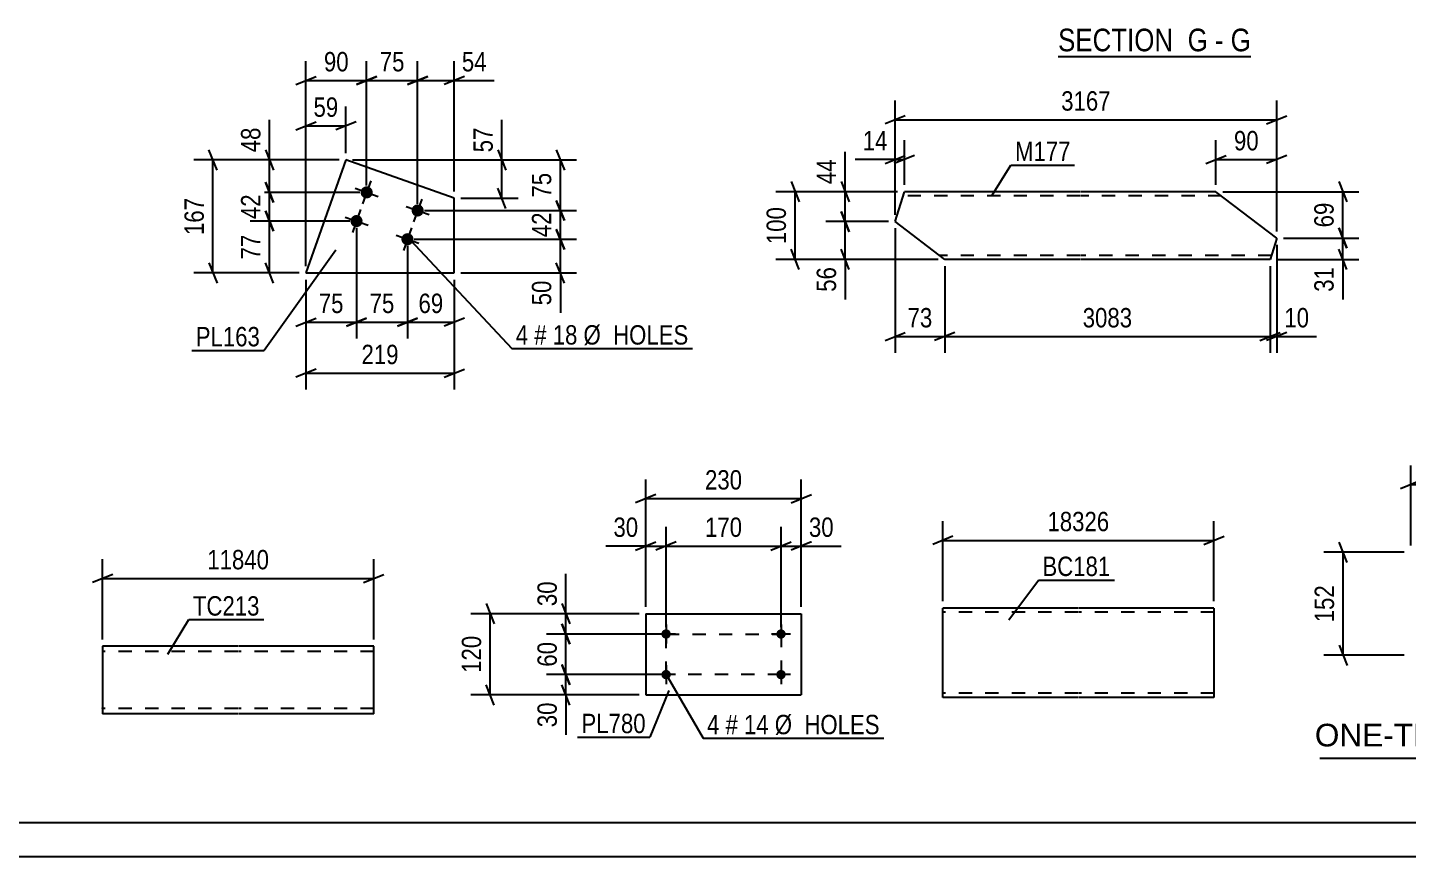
# Model space of a CAD drawing. Header units: millimetres. Extents: x 0 to 841, y 0 to 594.
# Drawn here: x 211.9 to 415.9, y 0 to 122.5 of the extents above; entities that cross this region are included whole.
import ezdxf

# ---------------------------------------------------------------- set-up
doc = ezdxf.new("R2010")
doc.units = ezdxf.units.MM
doc.linetypes.add('DXK_LINE_DOT2', pattern=[3.9198, 1.9599, -1.9599])
doc.styles.add('Arial', font='ARIAL.TTF', dxfattribs={"height": 0.2})
doc.styles.add('Arial Narrow', font='ARIALN.TTF', dxfattribs={"height": 0.2})

# ---------------------------------------------------------------- blocks, each defined once
blk = doc.blocks.new('Unknown-103610369-1133')
at = {"color": 5, "linetype": 'Continuous'}
for p, q in [((5, 5), (836, 5)), ((0, 0), (841, 0))]:
    blk.add_line(p, q, dxfattribs=at)
blk = doc.blocks.new('Unknown-103610369-17 - 29292')
at = {"color": 6, "linetype": 'Continuous'}
blk.add_line((364.27, 118.22), (392.77, 118.22), dxfattribs=at)
at = {"color": 0, "linetype": 'Continuous'}
for points in [[(382.38, 118.97), (382.38, 122.47), (364.27, 122.47), (364.27, 118.97)], [(386.41, 118.97), (386.41, 122.47), (383.43, 122.47), (383.43, 118.97)], [(388.74, 118.97), (388.74, 122.47), (387.46, 122.47), (387.46, 118.97)], [(392.77, 118.97), (392.77, 122.47), (389.79, 122.47), (389.79, 118.97)]]:
    blk.add_wipeout(points, dxfattribs=at)
at = {"color": 7, "linetype": 'Continuous', "style": 'Arial Narrow'}
for s, p in [('SECTION ', (364.27, 118.97)), ('G', (383.43, 118.97)), ('-', (387.46, 118.97)), ('G', (389.79, 118.97))]:
    blk.add_text(s, height=3.34, dxfattribs=at).set_placement(p)
blk = doc.blocks.new('Part-103610369-31522 - 31521')
at = {"color": 2, "linetype": 'Continuous'}
for p, q in [((242.96, 31.07), (222.96, 31.07)), ((222.96, 31.07), (222.96, 21.07)), ((263.06, 31.07), (243.06, 31.07)), ((263.06, 21.07), (263.06, 31.07)), ((242.96, 21.07), (222.96, 21.07)), ((263.06, 21.07), (243.06, 21.07))]:
    blk.add_line(p, q, dxfattribs=at)
at = {"color": 7, "linetype": 'DXK_LINE_DOT2'}
for p, q in [((242.96, 30.27), (222.96, 30.27)), ((263.06, 30.27), (243.06, 30.27)), ((222.96, 21.87), (222.96, 21.93)), ((242.96, 21.87), (222.96, 21.87)), ((263.06, 21.87), (243.06, 21.87)), ((263.06, 21.87), (263.06, 21.93))]:
    blk.add_line(p, q, dxfattribs=at)
blk = doc.blocks.new('Part-103610369-31494 - 31493')
at = {"color": 2, "linetype": 'Continuous'}
for p, q in [((340.17, 93.81), (341.54, 98.21)), ((367.51, 98.21), (341.54, 98.21)), ((387.61, 98.21), (367.61, 98.21)), ((396.6, 91.36), (387.61, 98.21)), ((347.51, 88.21), (340.17, 93.81)), ((396.6, 91.36), (395.62, 88.21)), ((367.51, 88.21), (347.51, 88.21)), ((395.62, 88.21), (367.61, 88.21))]:
    blk.add_line(p, q, dxfattribs=at)
at = {"color": 7, "linetype": 'DXK_LINE_DOT2'}
for p, q in [((367.51, 97.61), (341.35, 97.61)), ((388.4, 97.61), (367.61, 97.61)), ((367.51, 88.81), (346.72, 88.81)), ((395.81, 88.81), (367.61, 88.81))]:
    blk.add_line(p, q, dxfattribs=at)
blk = doc.blocks.new('Part-103610369-31729 - 31728')
at = {"color": 2, "linetype": 'Continuous'}
for p, q in [((303.29, 35.86), (303.29, 23.86)), ((303.29, 35.86), (326.29, 35.86)), ((326.29, 35.86), (326.29, 23.86)), ((303.29, 23.86), (326.29, 23.86))]:
    blk.add_line(p, q, dxfattribs=at)
blk = doc.blocks.new('Bolt-103610369-31730 - 31728')
at = {"linetype": 'Continuous'}
for points in [[(306.29, 32.16, -1), (306.29, 33.56, -1)], [(323.29, 32.16, -1), (323.29, 33.56, -1)], [(306.29, 26.16, -1), (306.29, 27.56, -1)], [(323.29, 26.16, -1), (323.29, 27.56, -1)]]:
    blk.add_hatch(color=1, dxfattribs=at).paths.add_polyline_path(points)
at = {"color": 1, "linetype": 'Continuous'}
for p, q in [((307.69, 32.86), (304.89, 32.86)), ((306.29, 34.26), (306.29, 31.46)), ((324.69, 32.86), (321.89, 32.86)), ((323.29, 34.26), (323.29, 31.46)), ((307.69, 26.86), (304.89, 26.86)), ((306.29, 28.26), (306.29, 25.46)), ((324.69, 26.86), (321.89, 26.86)), ((323.29, 28.26), (323.29, 25.46))]:
    blk.add_line(p, q, dxfattribs=at)
blk = doc.blocks.new('Part-103610369-31750 - 31749')
at = {"color": 2, "linetype": 'Continuous'}
for p, q in [((367.22, 36.7), (347.22, 36.7)), ((347.22, 23.59), (347.22, 36.7)), ((387.32, 36.7), (367.32, 36.7)), ((387.32, 36.7), (387.32, 23.5)), ((347.22, 23.5), (347.22, 23.59)), ((367.22, 23.5), (347.22, 23.5)), ((387.32, 23.5), (367.32, 23.5))]:
    blk.add_line(p, q, dxfattribs=at)
at = {"color": 7, "linetype": 'DXK_LINE_DOT2'}
for p, q in [((367.22, 36.1), (347.22, 36.1)), ((387.32, 36.1), (367.32, 36.1)), ((387.32, 36.61), (387.32, 36.7)), ((347.22, 24.1), (347.22, 24.15)), ((367.22, 24.1), (347.22, 24.1)), ((387.32, 24.1), (367.32, 24.1)), ((387.32, 24.1), (387.32, 24.15))]:
    blk.add_line(p, q, dxfattribs=at)
blk = doc.blocks.new('Part-103610369-31759 - 31758')
at = {"color": 2, "linetype": 'Continuous'}
for p, q in [((258.94, 102.92), (253.02, 86.21)), ((274.96, 97.24), (258.94, 102.92)), ((274.96, 86.21), (274.96, 97.24)), ((253.02, 86.21), (274.96, 86.21))]:
    blk.add_line(p, q, dxfattribs=at)
blk = doc.blocks.new('Bolt-103610369-31760 - 31758')
at = {"linetype": 'Continuous'}
for points in [[(262.86, 97.82, -1), (261.16, 98.42, -1)], [(270.4, 95.14, -1), (268.7, 95.75, -1)], [(261.36, 93.58, -1), (259.66, 94.18, -1)], [(268.9, 90.9, -1), (267.2, 91.5, -1)]]:
    blk.add_hatch(color=1, dxfattribs=at).paths.add_polyline_path(points)
at = {"color": 1, "linetype": 'Continuous'}
for p, q in [((260.32, 98.72), (263.71, 97.52)), ((262.61, 99.81), (261.41, 96.42)), ((267.86, 96.05), (271.25, 94.84)), ((270.15, 97.14), (268.95, 93.75)), ((258.81, 94.48), (262.21, 93.27)), ((261.11, 95.57), (259.91, 92.18)), ((268.65, 92.9), (267.45, 89.51)), ((266.35, 91.8), (269.75, 90.6))]:
    blk.add_line(p, q, dxfattribs=at)
blk = doc.blocks.new('Rectangle-103610369-34494 - 31728')
at = {"color": 1, "linetype": 'DXK_LINE_DOT2'}
blk.add_lwpolyline([(306.29, 32.86), (323.29, 32.86), (323.29, 26.86), (306.29, 26.86), (306.29, 32.86)], close=True, dxfattribs=at)
blk = doc.blocks.new('StraightDimension-103610369-31880 - 31521')
at = {"color": 7, "linetype": 'Continuous'}
for p, q in [((222.96, 32.07), (222.96, 43.92)), ((263.06, 32.07), (263.06, 43.92)), ((224.46, 41.67), (221.46, 40.47)), ((222.96, 41.07), (263.06, 41.07)), ((261.56, 40.47), (264.56, 41.67))]:
    blk.add_line(p, q, dxfattribs=at)
at = {"color": 0}
blk.add_wipeout([(248.18, 41.82), (248.18, 46.02), (237.84, 46.02), (237.84, 41.82)], dxfattribs=at)
at = {"color": 3, "style": 'Arial Narrow'}
blk.add_text('11840', height=2.863, dxfattribs=at).set_placement((238.44, 42.42))
blk = doc.blocks.new('StraightDimension-103610369-31932 - 31551')
at = {"color": 7, "linetype": 'Continuous'}
for p, q in [((415.43, 44.93), (403.58, 44.93)), ((407.03, 43.43), (405.83, 46.43)), ((406.43, 29.73), (406.43, 44.93)), ((405.83, 31.23), (407.03, 28.23)), ((415.43, 29.73), (403.58, 29.73))]:
    blk.add_line(p, q, dxfattribs=at)
at = {"color": 0}
blk.add_wipeout([(405.68, 40.67), (401.48, 40.67), (401.48, 33.99), (405.68, 33.99)], dxfattribs=at)
at = {"color": 3, "style": 'Arial Narrow'}
blk.add_text('152', height=2.863, rotation=90.0002, dxfattribs=at).set_placement((405.08, 34.59))
blk = doc.blocks.new('StraightDimension-103610369-31936 - 31551')
at = {"color": 7, "linetype": 'Continuous'}
for p, q in [((416.43, 45.93), (416.43, 57.78)), ((438.38, 45.93), (438.38, 57.78)), ((417.93, 55.53), (414.93, 54.33)), ((436.88, 54.33), (439.88, 55.53)), ((416.43, 54.93), (438.38, 54.93))]:
    blk.add_line(p, q, dxfattribs=at)
at = {"color": 0}
blk.add_wipeout([(430.75, 55.68), (430.75, 59.88), (424.06, 59.88), (424.06, 55.68)], dxfattribs=at)
at = {"color": 3, "style": 'Arial Narrow'}
blk.add_text('219', height=2.863, dxfattribs=at).set_placement((424.66, 56.28))
blk = doc.blocks.new('StraightDimension-103610369-31816 - 31493')
at = {"color": 7, "linetype": 'Continuous'}
for p, q in [((340.17, 94.81), (340.17, 105.83)), ((341.54, 99.21), (341.54, 105.83)), ((338.67, 102.38), (341.67, 103.58)), ((343.04, 103.58), (340.04, 102.38)), ((340.17, 102.98), (341.54, 102.98))]:
    blk.add_line(p, q, dxfattribs=at)
at = {"color": 0}
blk.add_wipeout([(339.64, 103.73), (339.64, 107.93), (334.78, 107.93), (334.78, 103.73)], dxfattribs=at)
at = {"color": 7, "linetype": 'Continuous'}
blk.add_line((340.17, 102.98), (334.26, 102.98), dxfattribs=at)
blk.add_line((340.17, 102.98), (334.26, 102.98), dxfattribs=at)
at = {"color": 3, "style": 'Arial Narrow'}
blk.add_text('14', height=2.863, dxfattribs=at).set_placement((335.38, 104.33))
blk = doc.blocks.new('StraightDimension-103610369-31828 - 31493')
at = {"color": 7, "linetype": 'Continuous'}
for p, q in [((340.54, 98.21), (329.93, 98.21)), ((332.18, 99.71), (333.38, 96.71)), ((332.78, 93.81), (332.78, 98.21)), ((333.38, 92.31), (332.18, 95.31)), ((339.17, 93.81), (329.93, 93.81))]:
    blk.add_line(p, q, dxfattribs=at)
at = {"color": 0}
blk.add_wipeout([(332.03, 103.59), (327.83, 103.59), (327.83, 98.73), (332.03, 98.73)], dxfattribs=at)
at = {"color": 7, "linetype": 'Continuous'}
blk.add_line((332.78, 98.21), (332.78, 104.12), dxfattribs=at)
blk.add_line((332.78, 98.21), (332.78, 104.12), dxfattribs=at)
at = {"color": 3, "style": 'Arial Narrow'}
blk.add_text('44', height=2.863, rotation=90.0002, dxfattribs=at).set_placement((331.43, 99.33))
blk = doc.blocks.new('StraightDimension-103610369-31820 - 31493')
at = {"color": 7, "linetype": 'Continuous'}
for p, q in [((388.61, 98.21), (408.77, 98.21)), ((405.77, 99.71), (406.97, 96.71)), ((406.37, 91.36), (406.37, 98.21)), ((406.97, 89.86), (405.77, 92.86)), ((397.6, 91.36), (408.77, 91.36))]:
    blk.add_line(p, q, dxfattribs=at)
at = {"color": 0}
blk.add_wipeout([(405.62, 97.21), (401.42, 97.21), (401.42, 92.35), (405.62, 92.35)], dxfattribs=at)
at = {"color": 3, "style": 'Arial Narrow'}
blk.add_text('69', height=2.863, rotation=90.0002, dxfattribs=at).set_placement((405.02, 92.95))
blk = doc.blocks.new('StraightDimension-103610369-34059 - 31493')
at = {"color": 7, "linetype": 'Continuous'}
for p, q in [((347.51, 87.21), (347.51, 74.42)), ((395.62, 87.21), (395.62, 74.42)), ((349.01, 77.42), (346.01, 76.22)), ((347.51, 76.82), (395.62, 76.82)), ((394.12, 76.22), (397.12, 77.42))]:
    blk.add_line(p, q, dxfattribs=at)
at = {"color": 0}
blk.add_wipeout([(375.82, 77.57), (375.82, 81.77), (367.31, 81.77), (367.31, 77.57)], dxfattribs=at)
at = {"color": 3, "style": 'Arial Narrow'}
blk.add_text('3083', height=2.863, dxfattribs=at).set_placement((367.91, 78.17))
blk = doc.blocks.new('StraightDimension-103610369-31812 - 31493')
at = {"color": 7, "linetype": 'Continuous'}
for p, q in [((387.61, 99.21), (387.61, 105.83)), ((396.6, 92.36), (396.6, 105.83)), ((386.11, 102.38), (389.11, 103.58)), ((387.61, 102.98), (396.6, 102.98)), ((398.1, 103.58), (395.1, 102.38))]:
    blk.add_line(p, q, dxfattribs=at)
at = {"color": 0}
blk.add_wipeout([(394.53, 103.73), (394.53, 107.93), (389.68, 107.93), (389.68, 103.73)], dxfattribs=at)
at = {"color": 3, "style": 'Arial Narrow'}
blk.add_text('90', height=2.863, dxfattribs=at).set_placement((390.28, 104.33))
blk = doc.blocks.new('StraightDimension-103610369-31829 - 31493')
at = {"color": 7, "linetype": 'Continuous'}
for p, q in [((332.18, 95.31), (333.38, 92.31)), ((339.17, 93.81), (329.93, 93.81)), ((332.78, 88.21), (332.78, 93.81)), ((346.51, 88.21), (329.93, 88.21)), ((333.38, 86.71), (332.18, 89.71))]:
    blk.add_line(p, q, dxfattribs=at)
at = {"color": 0}
blk.add_wipeout([(332.03, 87.68), (327.83, 87.68), (327.83, 82.83), (332.03, 82.83)], dxfattribs=at)
at = {"color": 7, "linetype": 'Continuous'}
blk.add_line((332.78, 88.21), (332.78, 82.3), dxfattribs=at)
blk.add_line((332.78, 88.21), (332.78, 82.3), dxfattribs=at)
at = {"color": 3, "style": 'Arial Narrow'}
blk.add_text('56', height=2.863, rotation=90.0002, dxfattribs=at).set_placement((331.43, 83.43))
blk = doc.blocks.new('StraightDimension-103610369-31821 - 31493')
at = {"color": 7, "linetype": 'Continuous'}
for p, q in [((405.77, 92.86), (406.97, 89.86)), ((397.6, 91.36), (408.77, 91.36)), ((406.37, 88.21), (406.37, 91.36)), ((396.62, 88.21), (408.77, 88.21)), ((406.97, 86.71), (405.77, 89.71))]:
    blk.add_line(p, q, dxfattribs=at)
at = {"color": 0}
blk.add_wipeout([(405.62, 87.68), (401.42, 87.68), (401.42, 82.83), (405.62, 82.83)], dxfattribs=at)
at = {"color": 7, "linetype": 'Continuous'}
blk.add_line((406.37, 88.21), (406.37, 82.3), dxfattribs=at)
blk.add_line((406.37, 88.21), (406.37, 82.3), dxfattribs=at)
at = {"color": 3, "style": 'Arial Narrow'}
blk.add_text('31', height=2.863, rotation=90.0002, dxfattribs=at).set_placement((405.02, 83.43))
blk = doc.blocks.new('StraightDimension-103610369-31836 - 31493')
at = {"color": 7, "linetype": 'Continuous'}
for p, q in [((340.17, 94.81), (340.17, 111.7)), ((396.6, 92.36), (396.6, 111.7)), ((341.67, 109.45), (338.67, 108.25)), ((340.17, 108.85), (396.6, 108.85)), ((395.1, 108.25), (398.1, 109.45))]:
    blk.add_line(p, q, dxfattribs=at)
at = {"color": 0}
blk.add_wipeout([(372.64, 109.6), (372.64, 113.8), (364.13, 113.8), (364.13, 109.6)], dxfattribs=at)
at = {"color": 3, "style": 'Arial Narrow'}
blk.add_text('3167', height=2.863, dxfattribs=at).set_placement((364.73, 110.2))
blk = doc.blocks.new('StraightDimension-103610369-34026 - 31493')
at = {"color": 7, "linetype": 'Continuous'}
for p, q in [((340.54, 98.21), (322.52, 98.21)), ((324.77, 99.71), (325.97, 96.71)), ((325.37, 88.21), (325.37, 98.21)), ((346.51, 88.21), (322.52, 88.21)), ((325.97, 86.71), (324.77, 89.71))]:
    blk.add_line(p, q, dxfattribs=at)
at = {"color": 0}
blk.add_wipeout([(324.62, 96.55), (320.42, 96.55), (320.42, 89.87), (324.62, 89.87)], dxfattribs=at)
at = {"color": 3, "style": 'Arial Narrow'}
blk.add_text('100', height=2.863, rotation=90.0002, dxfattribs=at).set_placement((324.02, 90.47))
blk = doc.blocks.new('StraightDimension-103610369-34058 - 31493')
at = {"color": 7, "linetype": 'Continuous'}
for p, q in [((396.6, 90.36), (396.6, 74.42)), ((395.62, 87.21), (395.62, 74.42)), ((394.12, 76.22), (397.12, 77.42)), ((398.1, 77.42), (395.1, 76.22)), ((395.62, 76.82), (396.6, 76.82))]:
    blk.add_line(p, q, dxfattribs=at)
at = {"color": 0}
blk.add_wipeout([(401.98, 77.57), (401.98, 81.77), (397.13, 81.77), (397.13, 77.57)], dxfattribs=at)
at = {"color": 7, "linetype": 'Continuous'}
blk.add_line((396.6, 76.82), (402.51, 76.82), dxfattribs=at)
blk.add_line((396.6, 76.82), (402.51, 76.82), dxfattribs=at)
at = {"color": 3, "style": 'Arial Narrow'}
blk.add_text('10', height=2.863, dxfattribs=at).set_placement((397.73, 78.17))
blk = doc.blocks.new('StraightDimension-103610369-34060 - 31493')
at = {"color": 7, "linetype": 'Continuous'}
for p, q in [((340.17, 92.81), (340.17, 74.42)), ((347.51, 87.21), (347.51, 74.42)), ((338.67, 76.22), (341.67, 77.42)), ((340.17, 76.82), (347.51, 76.82)), ((349.01, 77.42), (346.01, 76.22))]:
    blk.add_line(p, q, dxfattribs=at)
at = {"color": 0}
blk.add_wipeout([(346.27, 77.57), (346.27, 81.77), (341.41, 81.77), (341.41, 77.57)], dxfattribs=at)
at = {"color": 3, "style": 'Arial Narrow'}
blk.add_text('73', height=2.863, dxfattribs=at).set_placement((342.01, 78.17))
blk = doc.blocks.new('StraightDimension-103610369-32084 - 31728')
at = {"color": 7, "linetype": 'Continuous'}
for p, q in [((290.88, 37.36), (292.08, 34.36)), ((302.29, 35.86), (288.63, 35.86)), ((291.48, 32.86), (291.48, 35.86)), ((305.29, 32.86), (288.63, 32.86)), ((292.08, 31.36), (290.88, 34.36))]:
    blk.add_line(p, q, dxfattribs=at)
at = {"color": 0}
blk.add_wipeout([(290.73, 41.24), (286.53, 41.24), (286.53, 36.38), (290.73, 36.38)], dxfattribs=at)
at = {"color": 7, "linetype": 'Continuous'}
blk.add_line((291.48, 35.86), (291.48, 41.76), dxfattribs=at)
blk.add_line((291.48, 35.86), (291.48, 41.76), dxfattribs=at)
at = {"color": 3, "style": 'Arial Narrow'}
blk.add_text('30', height=2.863, rotation=90.0002, dxfattribs=at).set_placement((290.13, 36.98))
blk = doc.blocks.new('StraightDimension-103610369-32086 - 31728')
at = {"color": 7, "linetype": 'Continuous'}
for p, q in [((305.29, 26.86), (288.63, 26.86)), ((290.88, 28.36), (292.08, 25.36)), ((291.48, 23.86), (291.48, 26.86)), ((292.08, 22.36), (290.88, 25.36)), ((302.29, 23.86), (288.63, 23.86))]:
    blk.add_line(p, q, dxfattribs=at)
at = {"color": 0}
blk.add_wipeout([(290.73, 23.33), (286.53, 23.33), (286.53, 18.48), (290.73, 18.48)], dxfattribs=at)
at = {"color": 7, "linetype": 'Continuous'}
blk.add_line((291.48, 23.86), (291.48, 17.95), dxfattribs=at)
blk.add_line((291.48, 23.86), (291.48, 17.95), dxfattribs=at)
at = {"color": 3, "style": 'Arial Narrow'}
blk.add_text('30', height=2.863, rotation=90.0002, dxfattribs=at).set_placement((290.13, 19.08))
blk = doc.blocks.new('StraightDimension-103610369-32085 - 31728')
at = {"color": 7, "linetype": 'Continuous'}
for p, q in [((305.29, 32.86), (288.63, 32.86)), ((290.88, 34.36), (292.08, 31.36)), ((291.48, 26.86), (291.48, 32.86)), ((305.29, 26.86), (288.63, 26.86)), ((292.08, 25.36), (290.88, 28.36))]:
    blk.add_line(p, q, dxfattribs=at)
at = {"color": 0}
blk.add_wipeout([(290.73, 32.29), (286.53, 32.29), (286.53, 27.43), (290.73, 27.43)], dxfattribs=at)
at = {"color": 3, "style": 'Arial Narrow'}
blk.add_text('60', height=2.863, rotation=90.0002, dxfattribs=at).set_placement((290.13, 28.03))
blk = doc.blocks.new('StraightDimension-103610369-32096 - 31728')
at = {"color": 7, "linetype": 'Continuous'}
for p, q in [((279.69, 37.36), (280.89, 34.36)), ((302.29, 35.86), (277.44, 35.86)), ((280.29, 23.86), (280.29, 35.86)), ((280.89, 22.36), (279.69, 25.36)), ((302.29, 23.86), (277.44, 23.86))]:
    blk.add_line(p, q, dxfattribs=at)
at = {"color": 0}
blk.add_wipeout([(279.54, 33.2), (275.34, 33.2), (275.34, 26.52), (279.54, 26.52)], dxfattribs=at)
at = {"color": 3, "style": 'Arial Narrow'}
blk.add_text('120', height=2.863, rotation=90.0002, dxfattribs=at).set_placement((278.94, 27.12))
blk = doc.blocks.new('StraightDimension-103610369-32100 - 31728')
at = {"color": 7, "linetype": 'Continuous'}
for p, q in [((323.29, 33.86), (323.29, 48.71)), ((326.29, 36.86), (326.29, 48.71)), ((321.79, 45.26), (324.79, 46.46)), ((323.29, 45.86), (326.29, 45.86)), ((327.79, 46.46), (324.79, 45.26))]:
    blk.add_line(p, q, dxfattribs=at)
at = {"color": 0}
blk.add_wipeout([(331.67, 46.61), (331.67, 50.81), (326.82, 50.81), (326.82, 46.61)], dxfattribs=at)
at = {"color": 7, "linetype": 'Continuous'}
blk.add_line((326.29, 45.86), (332.2, 45.86), dxfattribs=at)
blk.add_line((326.29, 45.86), (332.2, 45.86), dxfattribs=at)
at = {"color": 3, "style": 'Arial Narrow'}
blk.add_text('30', height=2.863, dxfattribs=at).set_placement((327.42, 47.21))
blk = doc.blocks.new('StraightDimension-103610369-32101 - 31728')
at = {"color": 7, "linetype": 'Continuous'}
for p, q in [((306.29, 33.86), (306.29, 48.71)), ((323.29, 33.86), (323.29, 48.71)), ((307.79, 46.46), (304.79, 45.26)), ((306.29, 45.86), (323.29, 45.86)), ((321.79, 45.26), (324.79, 46.46))]:
    blk.add_line(p, q, dxfattribs=at)
at = {"color": 0}
blk.add_wipeout([(318.14, 46.61), (318.14, 50.81), (311.45, 50.81), (311.45, 46.61)], dxfattribs=at)
at = {"color": 3, "style": 'Arial Narrow'}
blk.add_text('170', height=2.863, dxfattribs=at).set_placement((312.05, 47.21))
blk = doc.blocks.new('StraightDimension-103610369-32102 - 31728')
at = {"color": 7, "linetype": 'Continuous'}
for p, q in [((303.29, 36.86), (303.29, 48.71)), ((306.29, 33.86), (306.29, 48.71)), ((301.79, 45.26), (304.79, 46.46)), ((303.29, 45.86), (306.29, 45.86)), ((307.79, 46.46), (304.79, 45.26))]:
    blk.add_line(p, q, dxfattribs=at)
at = {"color": 0}
blk.add_wipeout([(302.77, 46.61), (302.77, 50.81), (297.91, 50.81), (297.91, 46.61)], dxfattribs=at)
at = {"color": 7, "linetype": 'Continuous'}
blk.add_line((303.29, 45.86), (297.39, 45.86), dxfattribs=at)
blk.add_line((303.29, 45.86), (297.39, 45.86), dxfattribs=at)
at = {"color": 3, "style": 'Arial Narrow'}
blk.add_text('30', height=2.863, dxfattribs=at).set_placement((298.51, 47.21))
blk = doc.blocks.new('StraightDimension-103610369-32112 - 31728')
at = {"color": 7, "linetype": 'Continuous'}
for p, q in [((303.29, 36.86), (303.29, 55.71)), ((326.29, 36.86), (326.29, 55.71)), ((304.79, 53.46), (301.79, 52.26)), ((324.79, 52.26), (327.79, 53.46)), ((303.29, 52.86), (326.29, 52.86))]:
    blk.add_line(p, q, dxfattribs=at)
at = {"color": 0}
blk.add_wipeout([(318.14, 53.61), (318.14, 57.81), (311.45, 57.81), (311.45, 53.61)], dxfattribs=at)
at = {"color": 3, "style": 'Arial Narrow'}
blk.add_text('230', height=2.863, dxfattribs=at).set_placement((312.05, 54.21))
blk = doc.blocks.new('StraightDimension-103610369-32120 - 31749')
at = {"color": 7, "linetype": 'Continuous'}
for p, q in [((347.22, 37.7), (347.22, 49.55)), ((387.32, 37.7), (387.32, 49.55)), ((348.72, 47.3), (345.72, 46.1)), ((385.82, 46.1), (388.82, 47.3)), ((347.22, 46.7), (387.32, 46.7))]:
    blk.add_line(p, q, dxfattribs=at)
at = {"color": 0}
blk.add_wipeout([(372.44, 47.45), (372.44, 51.65), (362.1, 51.65), (362.1, 47.45)], dxfattribs=at)
at = {"color": 3, "style": 'Arial Narrow'}
blk.add_text('18326', height=2.863, dxfattribs=at).set_placement((362.7, 48.05))
blk = doc.blocks.new('StraightDimension-103610369-32128 - 31758')
at = {"color": 7, "linetype": 'Continuous'}
for p, q in [((253.02, 85.21), (253.02, 68.99)), ((274.96, 85.21), (274.96, 68.99)), ((254.52, 71.99), (251.52, 70.79)), ((273.46, 70.79), (276.46, 71.99)), ((253.02, 71.39), (274.96, 71.39))]:
    blk.add_line(p, q, dxfattribs=at)
at = {"color": 0}
blk.add_wipeout([(267.33, 72.14), (267.33, 76.34), (260.65, 76.34), (260.65, 72.14)], dxfattribs=at)
at = {"color": 3, "style": 'Arial Narrow'}
blk.add_text('219', height=2.863, dxfattribs=at).set_placement((261.25, 72.74))
blk = doc.blocks.new('StraightDimension-103610369-33912 - 31758')
at = {"color": 7, "linetype": 'Continuous'}
for p, q in [((290.06, 96.94), (291.26, 93.94)), ((270.55, 95.44), (293.06, 95.44)), ((290.66, 91.2), (290.66, 95.44)), ((291.26, 89.7), (290.06, 92.7)), ((269.05, 91.2), (293.06, 91.2))]:
    blk.add_line(p, q, dxfattribs=at)
at = {"color": 0}
blk.add_wipeout([(289.91, 95.75), (285.71, 95.75), (285.71, 90.9), (289.91, 90.9)], dxfattribs=at)
at = {"color": 3, "style": 'Arial Narrow'}
blk.add_text('42', height=2.863, rotation=90.0002, dxfattribs=at).set_placement((289.31, 91.5))
blk = doc.blocks.new('StraightDimension-103610369-32138 - 31758')
at = {"color": 7, "linetype": 'Continuous'}
for p, q in [((239.88, 101.42), (238.68, 104.42)), ((257.94, 102.92), (236.43, 102.92)), ((239.28, 86.21), (239.28, 102.92)), ((252.02, 86.21), (236.43, 86.21)), ((238.68, 87.71), (239.88, 84.71))]:
    blk.add_line(p, q, dxfattribs=at)
at = {"color": 0}
blk.add_wipeout([(238.53, 97.91), (234.33, 97.91), (234.33, 91.22), (238.53, 91.22)], dxfattribs=at)
at = {"color": 3, "style": 'Arial Narrow'}
blk.add_text('167', height=2.863, rotation=90.0002, dxfattribs=at).set_placement((237.93, 91.82))
blk = doc.blocks.new('StraightDimension-103610369-32162 - 31758')
at = {"color": 7, "linetype": 'Continuous'}
for p, q in [((247.04, 104.42), (248.24, 101.42)), ((257.94, 102.92), (244.79, 102.92)), ((247.64, 98.12), (247.64, 102.92)), ((261.01, 98.12), (244.79, 98.12)), ((248.24, 96.62), (247.04, 99.62))]:
    blk.add_line(p, q, dxfattribs=at)
at = {"color": 0}
blk.add_wipeout([(246.89, 108.3), (242.69, 108.3), (242.69, 103.44), (246.89, 103.44)], dxfattribs=at)
at = {"color": 7, "linetype": 'Continuous'}
blk.add_line((247.64, 102.92), (247.64, 108.83), dxfattribs=at)
blk.add_line((247.64, 102.92), (247.64, 108.83), dxfattribs=at)
at = {"color": 3, "style": 'Arial Narrow'}
blk.add_text('48', height=2.863, rotation=90.0002, dxfattribs=at).set_placement((246.29, 104.04))
blk = doc.blocks.new('StraightDimension-103610369-32132 - 31758')
at = {"color": 7, "linetype": 'Continuous'}
for p, q in [((281.41, 104.42), (282.61, 101.42)), ((259.94, 102.92), (284.41, 102.92)), ((282.01, 97.24), (282.01, 102.92)), ((282.61, 95.74), (281.41, 98.74)), ((275.96, 97.24), (284.41, 97.24))]:
    blk.add_line(p, q, dxfattribs=at)
at = {"color": 0}
blk.add_wipeout([(281.26, 108.3), (277.06, 108.3), (277.06, 103.44), (281.26, 103.44)], dxfattribs=at)
at = {"color": 7, "linetype": 'Continuous'}
blk.add_line((282.01, 102.92), (282.01, 108.83), dxfattribs=at)
blk.add_line((282.01, 102.92), (282.01, 108.83), dxfattribs=at)
at = {"color": 3, "style": 'Arial Narrow'}
blk.add_text('57', height=2.863, rotation=90.0002, dxfattribs=at).set_placement((280.66, 104.04))
blk = doc.blocks.new('StraightDimension-103610369-32124 - 31758')
at = {"color": 7, "linetype": 'Continuous'}
for p, q in [((253.02, 87.21), (253.02, 110.79)), ((258.94, 103.92), (258.94, 110.79)), ((251.52, 107.34), (254.52, 108.54)), ((260.44, 108.54), (257.44, 107.34)), ((253.02, 107.94), (258.94, 107.94))]:
    blk.add_line(p, q, dxfattribs=at)
at = {"color": 0}
blk.add_wipeout([(258.41, 108.69), (258.41, 112.89), (253.55, 112.89), (253.55, 108.69)], dxfattribs=at)
at = {"color": 3, "style": 'Arial Narrow'}
blk.add_text('59', height=2.863, dxfattribs=at).set_placement((254.15, 109.29))
blk = doc.blocks.new('StraightDimension-103610369-32142 - 31758')
at = {"color": 7, "linetype": 'Continuous'}
for p, q in [((268.05, 90.2), (268.05, 76.54)), ((274.96, 85.21), (274.96, 76.54)), ((266.55, 78.34), (269.55, 79.54)), ((268.05, 78.94), (274.96, 78.94)), ((276.46, 79.54), (273.46, 78.34))]:
    blk.add_line(p, q, dxfattribs=at)
at = {"color": 0}
blk.add_wipeout([(273.93, 79.69), (273.93, 83.89), (269.08, 83.89), (269.08, 79.69)], dxfattribs=at)
at = {"color": 3, "style": 'Arial Narrow'}
blk.add_text('69', height=2.863, dxfattribs=at).set_placement((269.68, 80.29))
blk = doc.blocks.new('StraightDimension-103610369-32143 - 31758')
at = {"color": 7, "linetype": 'Continuous'}
for p, q in [((260.51, 92.88), (260.51, 76.54)), ((268.05, 90.2), (268.05, 76.54)), ((259.01, 78.34), (262.01, 79.54)), ((260.51, 78.94), (268.05, 78.94)), ((269.55, 79.54), (266.55, 78.34))]:
    blk.add_line(p, q, dxfattribs=at)
at = {"color": 0}
blk.add_wipeout([(266.71, 79.69), (266.71, 83.89), (261.85, 83.89), (261.85, 79.69)], dxfattribs=at)
at = {"color": 3, "style": 'Arial Narrow'}
blk.add_text('75', height=2.863, dxfattribs=at).set_placement((262.45, 80.29))
blk = doc.blocks.new('StraightDimension-103610369-32144 - 31758')
at = {"color": 7, "linetype": 'Continuous'}
for p, q in [((260.51, 92.88), (260.51, 76.54)), ((253.02, 85.21), (253.02, 76.54)), ((251.52, 78.34), (254.52, 79.54)), ((253.02, 78.94), (260.51, 78.94)), ((262.01, 79.54), (259.01, 78.34))]:
    blk.add_line(p, q, dxfattribs=at)
at = {"color": 0}
blk.add_wipeout([(259.19, 79.69), (259.19, 83.89), (254.33, 83.89), (254.33, 79.69)], dxfattribs=at)
at = {"color": 3, "style": 'Arial Narrow'}
blk.add_text('75', height=2.863, dxfattribs=at).set_placement((254.93, 80.29))
blk = doc.blocks.new('StraightDimension-103610369-32163 - 31758')
at = {"color": 7, "linetype": 'Continuous'}
for p, q in [((261.01, 98.12), (244.79, 98.12)), ((247.04, 99.62), (248.24, 96.62)), ((247.64, 93.88), (247.64, 98.12)), ((259.51, 93.88), (244.79, 93.88)), ((248.24, 92.38), (247.04, 95.38))]:
    blk.add_line(p, q, dxfattribs=at)
at = {"color": 0}
blk.add_wipeout([(246.89, 98.42), (242.69, 98.42), (242.69, 93.57), (246.89, 93.57)], dxfattribs=at)
at = {"color": 3, "style": 'Arial Narrow'}
blk.add_text('42', height=2.863, rotation=90.0002, dxfattribs=at).set_placement((246.29, 94.17))
blk = doc.blocks.new('StraightDimension-103610369-32164 - 31758')
at = {"color": 7, "linetype": 'Continuous'}
for p, q in [((259.51, 93.88), (244.79, 93.88)), ((247.04, 95.38), (248.24, 92.38)), ((247.64, 86.21), (247.64, 93.88)), ((252.02, 86.21), (244.79, 86.21)), ((248.24, 84.71), (247.04, 87.71))]:
    blk.add_line(p, q, dxfattribs=at)
at = {"color": 0}
blk.add_wipeout([(246.89, 92.47), (242.69, 92.47), (242.69, 87.61), (246.89, 87.61)], dxfattribs=at)
at = {"color": 3, "style": 'Arial Narrow'}
blk.add_text('77', height=2.863, rotation=90.0002, dxfattribs=at).set_placement((246.29, 88.21))
blk = doc.blocks.new('StraightDimension-103610369-33888 - 31758')
at = {"color": 7, "linetype": 'Continuous'}
for p, q in [((269.55, 96.44), (269.55, 117.5)), ((274.96, 98.24), (274.96, 117.5)), ((268.05, 114.05), (271.05, 115.25)), ((269.55, 114.65), (274.96, 114.65)), ((276.46, 115.25), (273.46, 114.05))]:
    blk.add_line(p, q, dxfattribs=at)
at = {"color": 0}
blk.add_wipeout([(280.35, 115.4), (280.35, 119.6), (275.49, 119.6), (275.49, 115.4)], dxfattribs=at)
at = {"color": 7, "linetype": 'Continuous'}
blk.add_line((274.96, 114.65), (280.87, 114.65), dxfattribs=at)
blk.add_line((274.96, 114.65), (280.87, 114.65), dxfattribs=at)
at = {"color": 3, "style": 'Arial Narrow'}
blk.add_text('54', height=2.863, dxfattribs=at).set_placement((276.09, 116))
blk = doc.blocks.new('StraightDimension-103610369-33889 - 31758')
at = {"color": 7, "linetype": 'Continuous'}
for p, q in [((262.01, 99.12), (262.01, 117.5)), ((269.55, 96.44), (269.55, 117.5)), ((260.51, 114.05), (263.51, 115.25)), ((262.01, 114.65), (269.55, 114.65)), ((271.05, 115.25), (268.05, 114.05))]:
    blk.add_line(p, q, dxfattribs=at)
at = {"color": 0}
blk.add_wipeout([(268.21, 115.4), (268.21, 119.6), (263.35, 119.6), (263.35, 115.4)], dxfattribs=at)
at = {"color": 3, "style": 'Arial Narrow'}
blk.add_text('75', height=2.863, dxfattribs=at).set_placement((263.95, 116))
blk = doc.blocks.new('StraightDimension-103610369-33890 - 31758')
at = {"color": 7, "linetype": 'Continuous'}
for p, q in [((253.02, 87.21), (253.02, 117.5)), ((262.01, 99.12), (262.01, 117.5)), ((251.52, 114.05), (254.52, 115.25)), ((253.02, 114.65), (262.01, 114.65)), ((263.51, 115.25), (260.51, 114.05))]:
    blk.add_line(p, q, dxfattribs=at)
at = {"color": 0}
blk.add_wipeout([(259.94, 115.4), (259.94, 119.6), (255.09, 119.6), (255.09, 115.4)], dxfattribs=at)
at = {"color": 3, "style": 'Arial Narrow'}
blk.add_text('90', height=2.863, dxfattribs=at).set_placement((255.69, 116))
blk = doc.blocks.new('StraightDimension-103610369-33911 - 31758')
at = {"color": 7, "linetype": 'Continuous'}
for p, q in [((290.06, 104.42), (291.26, 101.42)), ((259.94, 102.92), (293.06, 102.92)), ((290.66, 95.44), (290.66, 102.92)), ((291.26, 93.94), (290.06, 96.94)), ((270.55, 95.44), (293.06, 95.44))]:
    blk.add_line(p, q, dxfattribs=at)
at = {"color": 0}
blk.add_wipeout([(289.91, 101.61), (285.71, 101.61), (285.71, 96.75), (289.91, 96.75)], dxfattribs=at)
at = {"color": 3, "style": 'Arial Narrow'}
blk.add_text('75', height=2.863, rotation=90.0002, dxfattribs=at).set_placement((289.31, 97.35))
blk = doc.blocks.new('StraightDimension-103610369-33913 - 31758')
at = {"color": 7, "linetype": 'Continuous'}
for p, q in [((290.06, 92.7), (291.26, 89.7)), ((269.05, 91.2), (293.06, 91.2)), ((290.66, 86.21), (290.66, 91.2)), ((275.96, 86.21), (293.06, 86.21)), ((291.26, 84.71), (290.06, 87.71))]:
    blk.add_line(p, q, dxfattribs=at)
at = {"color": 0}
blk.add_wipeout([(289.91, 85.68), (285.71, 85.68), (285.71, 80.83), (289.91, 80.83)], dxfattribs=at)
at = {"color": 7, "linetype": 'Continuous'}
blk.add_line((290.66, 86.21), (290.66, 80.3), dxfattribs=at)
blk.add_line((290.66, 86.21), (290.66, 80.3), dxfattribs=at)
at = {"color": 3, "style": 'Arial Narrow'}
blk.add_text('50', height=2.863, rotation=90.0002, dxfattribs=at).set_placement((289.31, 81.43))
blk = doc.blocks.new('Mark-103610369-34454 - 31521')
at = {"color": 0}
blk.add_wipeout([(246.18, 35.58), (246.18, 38.58), (236.31, 38.58), (236.31, 35.58)], dxfattribs=at)
blk.add_wipeout([(246.18, 35.58), (246.18, 38.58), (236.31, 38.58), (236.31, 35.58)], dxfattribs=at)
at = {"color": 30, "linetype": 'Continuous'}
for p, q in [((232.59, 29.9), (235.71, 34.98)), ((235.71, 34.98), (246.78, 34.98))]:
    blk.add_line(p, q, dxfattribs=at)
at = {"color": 3, "style": 'Arial Narrow'}
blk.add_text('TC213', height=2.863, dxfattribs=at).set_placement((236.31, 35.58))
blk = doc.blocks.new('Unknown-103610369-42521')
at = {"color": 7, "linetype": 'Continuous'}
blk.add_line((403, 14.5), (473, 14.5), dxfattribs=at)
at = {"color": 7, "style": 'Arial'}
blk.add_text('ONE-TRUSS MARKED AS TR395', height=3.3428, dxfattribs=at).set_placement((402.24, 16.25))
blk = doc.blocks.new('Mark-103610369-32245 - 31493')
at = {"color": 0}
blk.add_wipeout([(366.12, 102.75), (366.12, 105.75), (357.9, 105.75), (357.9, 102.75)], dxfattribs=at)
blk.add_wipeout([(366.12, 102.75), (366.12, 105.75), (357.9, 105.75), (357.9, 102.75)], dxfattribs=at)
at = {"color": 30, "linetype": 'Continuous'}
for p, q in [((354.51, 97.71), (357.3, 102.15)), ((357.3, 102.15), (366.72, 102.15))]:
    blk.add_line(p, q, dxfattribs=at)
at = {"color": 3, "style": 'Arial Narrow'}
blk.add_text('M177', height=2.863, dxfattribs=at).set_placement((357.9, 102.75))
blk = doc.blocks.new('Mark-103610369-32291 - 31728')
at = {"color": 0}
blk.add_wipeout([(314.19, 18.05), (314.19, 21.05), (312.36, 21.05), (312.36, 18.05)], dxfattribs=at)
blk.add_wipeout([(314.19, 18.05), (314.19, 21.05), (312.36, 21.05), (312.36, 18.05)], dxfattribs=at)
at = {"color": 7, "linetype": 'Continuous'}
blk.add_line((306.28, 26.98), (311.76, 17.45), dxfattribs=at)
at = {"color": 0}
blk.add_wipeout([(316.91, 18.05), (316.91, 21.05), (315.09, 21.05), (315.09, 18.05)], dxfattribs=at)
blk.add_wipeout([(316.91, 18.05), (316.91, 21.05), (315.09, 21.05), (315.09, 18.05)], dxfattribs=at)
at = {"color": 3, "style": 'Arial Narrow'}
blk.add_text('4', height=2.86, dxfattribs=at).set_placement((312.36, 18.05))
at = {"color": 0}
blk.add_wipeout([(321.47, 18.05), (321.47, 21.05), (317.81, 21.05), (317.81, 18.05)], dxfattribs=at)
blk.add_wipeout([(321.47, 18.05), (321.47, 21.05), (317.81, 21.05), (317.81, 18.05)], dxfattribs=at)
at = {"color": 3, "style": 'Arial Narrow'}
blk.add_text('#', height=2.86, dxfattribs=at).set_placement((315.09, 18.05))
at = {"color": 0}
blk.add_wipeout([(337.9, 18.05), (337.9, 21.05), (322.37, 21.05), (322.37, 18.05)], dxfattribs=at)
blk.add_wipeout([(337.9, 18.05), (337.9, 21.05), (322.37, 21.05), (322.37, 18.05)], dxfattribs=at)
at = {"color": 7, "linetype": 'Continuous'}
blk.add_line((311.76, 17.45), (338.5, 17.45), dxfattribs=at)
at = {"color": 3, "style": 'Arial Narrow'}
for s, p in [('14', (317.81, 18.05)), ('Ø  HOLES', (322.37, 18.05))]:
    blk.add_text(s, height=2.863, dxfattribs=at).set_placement(p)
blk = doc.blocks.new('Mark-103610369-34468 - 31728')
at = {"color": 0}
blk.add_wipeout([(303.29, 18.21), (303.29, 21.21), (293.78, 21.21), (293.78, 18.21)], dxfattribs=at)
blk.add_wipeout([(303.29, 18.21), (303.29, 21.21), (293.78, 21.21), (293.78, 18.21)], dxfattribs=at)
at = {"color": 30, "linetype": 'Continuous'}
for p in [(306.68, 24.52), (293.18, 17.61)]:
    blk.add_line(p, (303.89, 17.61), dxfattribs=at)
at = {"color": 3, "style": 'Arial Narrow'}
blk.add_text('PL780', height=2.863, dxfattribs=at).set_placement((293.78, 18.21))
blk = doc.blocks.new('Mark-103610369-34504 - 31749')
at = {"color": 0}
blk.add_wipeout([(372, 41.43), (372, 44.43), (361.95, 44.43), (361.95, 41.43)], dxfattribs=at)
blk.add_wipeout([(372, 41.43), (372, 44.43), (361.95, 44.43), (361.95, 41.43)], dxfattribs=at)
at = {"color": 30, "linetype": 'Continuous'}
for p, q in [((356.97, 34.96), (361.35, 40.83)), ((361.35, 40.83), (372.6, 40.83))]:
    blk.add_line(p, q, dxfattribs=at)
at = {"color": 3, "style": 'Arial Narrow'}
blk.add_text('BC181', height=2.863, dxfattribs=at).set_placement((361.95, 41.43))
blk = doc.blocks.new('Mark-103610369-32298 - 31758')
at = {"color": 0}
blk.add_wipeout([(285.9, 75.63), (285.9, 78.63), (284.07, 78.63), (284.07, 75.63)], dxfattribs=at)
blk.add_wipeout([(285.9, 75.63), (285.9, 78.63), (284.07, 78.63), (284.07, 75.63)], dxfattribs=at)
at = {"color": 7, "linetype": 'Continuous'}
blk.add_line((268.43, 91.13), (283.47, 75.03), dxfattribs=at)
at = {"color": 0}
blk.add_wipeout([(288.63, 75.63), (288.63, 78.63), (286.8, 78.63), (286.8, 75.63)], dxfattribs=at)
blk.add_wipeout([(288.63, 75.63), (288.63, 78.63), (286.8, 78.63), (286.8, 75.63)], dxfattribs=at)
at = {"color": 3, "style": 'Arial Narrow'}
blk.add_text('4', height=2.86, dxfattribs=at).set_placement((284.07, 75.63))
at = {"color": 0}
blk.add_wipeout([(293.18, 75.63), (293.18, 78.63), (289.53, 78.63), (289.53, 75.63)], dxfattribs=at)
blk.add_wipeout([(293.18, 75.63), (293.18, 78.63), (289.53, 78.63), (289.53, 75.63)], dxfattribs=at)
at = {"color": 3, "style": 'Arial Narrow'}
for s, height, p in [('#', 2.86, (286.8, 75.63)), ('18', 2.863, (289.53, 75.63))]:
    blk.add_text(s, height=height, dxfattribs=at).set_placement(p)
at = {"color": 0}
blk.add_wipeout([(309.61, 75.63), (309.61, 78.63), (294.08, 78.63), (294.08, 75.63)], dxfattribs=at)
blk.add_wipeout([(309.61, 75.63), (309.61, 78.63), (294.08, 78.63), (294.08, 75.63)], dxfattribs=at)
at = {"color": 7, "linetype": 'Continuous'}
blk.add_line((283.47, 75.03), (310.21, 75.03), dxfattribs=at)
at = {"color": 3, "style": 'Arial Narrow'}
blk.add_text('Ø  HOLES', height=2.863, dxfattribs=at).set_placement((294.08, 75.63))
blk = doc.blocks.new('Mark-103610369-32295 - 31758')
at = {"color": 0}
blk.add_wipeout([(246.23, 75.37), (246.23, 78.37), (236.73, 78.37), (236.73, 75.37)], dxfattribs=at)
blk.add_wipeout([(246.23, 75.37), (246.23, 78.37), (236.73, 78.37), (236.73, 75.37)], dxfattribs=at)
at = {"color": 30, "linetype": 'Continuous'}
for p in [(257.44, 89.58), (236.13, 74.77)]:
    blk.add_line(p, (246.83, 74.77), dxfattribs=at)
at = {"color": 3, "style": 'Arial Narrow'}
blk.add_text('PL163', height=2.863, dxfattribs=at).set_placement((236.73, 75.37))

msp = doc.modelspace()

# ---------------------------------------------------------------- block references
for name in ['Unknown-103610369-1133', 'Part-103610369-31759 - 31758', 'Bolt-103610369-31760 - 31758', 'Part-103610369-31494 - 31493', 'Part-103610369-31729 - 31728', 'Part-103610369-31750 - 31749', 'Bolt-103610369-31730 - 31728', 'Rectangle-103610369-34494 - 31728', 'Part-103610369-31522 - 31521', 'Unknown-103610369-42521']:
    msp.add_blockref(name, (0, 0))

# ---------------------------------------------------------------- next in the draw order: block references
for name in ['Unknown-103610369-17 - 29292', 'StraightDimension-103610369-31816 - 31493', 'StraightDimension-103610369-31820 - 31493', 'StraightDimension-103610369-33912 - 31758', 'StraightDimension-103610369-34059 - 31493', 'StraightDimension-103610369-32128 - 31758', 'StraightDimension-103610369-32120 - 31749', 'StraightDimension-103610369-32100 - 31728', 'StraightDimension-103610369-31880 - 31521', 'StraightDimension-103610369-31932 - 31551', 'StraightDimension-103610369-32084 - 31728', 'StraightDimension-103610369-32086 - 31728']:
    msp.add_blockref(name, (0, 0))

# ---------------------------------------------------------------- next in the draw order: block references
for name in ['StraightDimension-103610369-31812 - 31493', 'StraightDimension-103610369-32138 - 31758', 'StraightDimension-103610369-31828 - 31493', 'StraightDimension-103610369-32142 - 31758', 'StraightDimension-103610369-31936 - 31551', 'Mark-103610369-34504 - 31749', 'Mark-103610369-34454 - 31521', 'StraightDimension-103610369-32085 - 31728']:
    msp.add_blockref(name, (0, 0))

# ---------------------------------------------------------------- next in the draw order: block references
for name in ['StraightDimension-103610369-32162 - 31758', 'StraightDimension-103610369-31829 - 31493', 'StraightDimension-103610369-31821 - 31493', 'StraightDimension-103610369-32101 - 31728', 'StraightDimension-103610369-32096 - 31728', 'Mark-103610369-32291 - 31728']:
    msp.add_blockref(name, (0, 0))

# ---------------------------------------------------------------- next in the draw order: block references
for name in ['StraightDimension-103610369-31836 - 31493', 'StraightDimension-103610369-32132 - 31758', 'StraightDimension-103610369-34058 - 31493', 'StraightDimension-103610369-32102 - 31728', 'Mark-103610369-34468 - 31728']:
    msp.add_blockref(name, (0, 0))

# ---------------------------------------------------------------- next in the draw order: block references
for name in ['StraightDimension-103610369-33888 - 31758', 'StraightDimension-103610369-32124 - 31758', 'Mark-103610369-32245 - 31493', 'StraightDimension-103610369-34026 - 31493', 'StraightDimension-103610369-32112 - 31728']:
    msp.add_blockref(name, (0, 0))

# ---------------------------------------------------------------- next in the draw order: block references
for name in ['StraightDimension-103610369-32143 - 31758', 'StraightDimension-103610369-34060 - 31493']:
    msp.add_blockref(name, (0, 0))

# ---------------------------------------------------------------- next in the draw order: block references
for name in ['StraightDimension-103610369-32144 - 31758', 'StraightDimension-103610369-33913 - 31758']:
    msp.add_blockref(name, (0, 0))

# ---------------------------------------------------------------- next in the draw order: block references
for name in ['StraightDimension-103610369-32163 - 31758', 'Mark-103610369-32298 - 31758']:
    msp.add_blockref(name, (0, 0))

# ---------------------------------------------------------------- next in the draw order: block references
for name in ['StraightDimension-103610369-33889 - 31758', 'StraightDimension-103610369-32164 - 31758']:
    msp.add_blockref(name, (0, 0))

# ---------------------------------------------------------------- next in the draw order: block references
msp.add_blockref('StraightDimension-103610369-33890 - 31758', (0, 0))

# ---------------------------------------------------------------- next in the draw order: block references
for name in ['StraightDimension-103610369-33911 - 31758', 'Mark-103610369-32295 - 31758']:
    msp.add_blockref(name, (0, 0))

doc.saveas('drawing.dxf')
